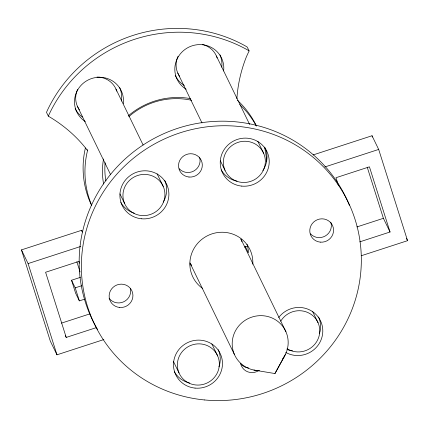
<?xml version="1.0" encoding="UTF-8"?>
<svg xmlns="http://www.w3.org/2000/svg" width="429" height="429" viewBox="0 0 429 429"><rect width="100%" height="100%" fill="white"/><g stroke="black" fill="none" stroke-linecap="round" stroke-linejoin="round"><path stroke-width="0.64" d="M87.049 149.496L87.575 150.584L87.232 151.786A91.49 88.814 -25.9 0 0 91.742 205.427M87.575 150.584C76.989 136.615 63.465 125.021 48.359 116.184L48.927 114.779A140.755 136.637 -25.9 0 1 247.742 50.048L249.104 50.917L246.477 56.601A140.755 136.637 -25.9 0 0 236.888 98.761M253.952 370.066L274.951 373.552L285.585 354.107M274.951 373.552L284.212 356.681M103.856 339.554L56.971 354.821L50.322 341.135L21.45 249.893L81.644 230.293L82.513 232.078M313.106 154.933L372.029 135.746L378.678 149.437L407.55 240.68L361.293 255.738M21.45 249.893L28.094 263.578L80.69 246.455M324.817 166.972L378.678 149.437M84.438 299.222L79.354 300.879L75.66 293.275L71.536 280.239L80.432 277.343M71.536 280.239L75.225 287.843L81.58 285.773M189.929 264.875L191.2 264.462M244.578 247.083L247.758 246.048M61.465 323.128L89.859 313.883M356.901 226.941L383.403 218.313L390.047 231.998L359.765 241.859M65.353 335.644L66.222 337.43L96.509 327.568M406.392 238.299L407.55 240.68M249.104 50.917L247.26 47.115L245.897 46.246A140.755 136.637 -25.9 0 0 47.083 110.977L46.514 112.382L48.359 116.184M216.393 55.99L249.651 124.485M257.824 141.313L263.658 153.325A21.112 20.495 -25.9 0 1 241.838 182.384A21.112 20.495 -25.9 0 1 227.552 149.887A21.112 20.495 -25.9 0 1 263.658 153.325M312.532 311.368L318.077 322.785M177.778 73.075L201.995 122.941M220.372 160.795L225.043 170.41M245.173 246.192L248.375 252.788L248.289 250.557A31.671 30.743 -25.9 0 0 247.018 244.246M285.929 331.746L240.878 238.974A28.153 27.327 -25.9 0 1 241.886 241.65M115.98 89.13L143.114 145.013M157.116 173.852L163.245 186.47A21.112 20.495 -25.9 0 1 141.425 215.53A21.112 20.495 -25.9 0 1 127.134 183.033A21.112 20.495 -25.9 0 1 163.245 186.47M189.977 262.956L234.438 354.52M211.829 343.908L217.664 355.925A21.112 20.495 -25.9 0 1 195.844 384.985A21.112 20.495 -25.9 0 1 181.558 352.488A21.112 20.495 -25.9 0 1 217.664 355.925M77.365 106.215L110.623 174.71M119.959 193.935L124.63 203.55M173.504 361.593L179.049 373.01M372.029 135.746L372.436 137.023M390.047 231.998L369.428 166.827L335.982 177.713L338.411 185.382M367.229 167.197L383.403 218.313M81.644 230.293L82.046 231.563M79.644 263.288L79.038 261.368L45.597 272.259L66.222 337.43M76.839 261.738L80.073 271.965M75.225 287.843L79.354 300.879M28.094 263.578L56.971 354.821M203.872 44.873A21.112 20.495 -25.9 0 1 217.149 58.001M179.606 76.351A21.112 20.495 -25.9 0 1 177.215 58.323M177.402 57.813A21.112 20.495 -25.9 0 1 178.035 56.306M202.295 44.45A21.112 20.495 -25.9 0 1 203.351 44.718M280.743 321.165A21.112 20.495 -25.9 0 1 309.851 313.567A21.112 20.495 -25.9 0 1 316.404 342.106A21.112 20.495 -25.9 0 1 287.071 348.707M259.175 370.618A28.153 27.327 -25.9 0 1 232.979 337.269A28.153 27.327 -25.9 0 1 272.131 318.012A28.153 27.327 -25.9 0 1 282.582 359.105M191.586 265.76A28.153 27.327 -25.9 0 1 190.133 263.299M97.522 329.429A140.755 136.637 -25.9 0 1 158.671 136.079A140.755 136.637 -25.9 0 1 349.372 205.26M265.036 147.646A24.63 23.911 -25.9 0 1 262.848 170.544M237.055 181.177A24.63 23.911 -25.9 0 1 221.112 169.809M130.486 288.744A11.964 11.615 -25.9 0 1 123.488 301.898A11.964 11.615 -25.9 0 1 109.084 298.214M199.571 157.143A11.964 11.615 -25.9 0 1 193.994 170.914A11.964 11.615 -25.9 0 1 179.242 168.731M330.829 222.238A11.964 11.615 -25.9 0 1 325.252 236.009A11.964 11.615 -25.9 0 1 310.499 233.832M164.709 180.309A24.63 23.911 -25.9 0 1 163.213 202.123M134.266 213.208A24.63 23.911 -25.9 0 1 120.79 202.472M202.456 288.336A31.671 30.743 -25.9 0 1 208.07 235.441A31.671 30.743 -25.9 0 1 252.799 264.205M105.909 180.92A70.377 68.318 -25.9 0 1 105.126 162.693M128.786 116.672A70.377 68.318 -25.9 0 1 191.704 100.295M218.291 349.635A24.63 23.911 -25.9 0 1 218.946 366.843M189.688 383.033A24.63 23.911 -25.9 0 1 174.367 371.798M278.705 317.524A24.63 23.911 -25.9 0 1 312.307 311.449A24.63 23.911 -25.9 0 1 318.881 344.074A24.63 23.911 -25.9 0 1 285.735 352.429M318.613 316.972A24.63 23.911 -25.9 0 1 319.471 333.574M292.524 350.809A24.63 23.911 -25.9 0 1 286.969 349.458M259.132 370.324A11.964 11.615 -25.9 0 1 240.61 363.454M248.648 367.991A11.964 11.615 -25.9 0 1 240.342 363.309M186.197 89.248A24.63 23.911 -25.9 0 1 176.904 59.427A24.63 23.911 -25.9 0 1 205.797 45.308A24.63 23.911 -25.9 0 1 223.627 70.957M103.593 183.987A73.895 71.734 -25.9 0 1 103.534 158.939M128.561 115.578A73.895 71.734 -25.9 0 1 190.417 98.584M119.664 87.537A24.63 23.911 -25.9 0 1 121.273 101.067M82.443 117.074A24.63 23.911 -25.9 0 1 75.145 108.596M219.986 54.874A24.63 23.911 -25.9 0 1 221.782 67.155M184.347 85.446A24.63 23.911 -25.9 0 1 175.193 75.37M264.489 147.093A91.49 88.814 -25.9 0 1 266.715 161.551M239.795 104.558A91.49 88.814 -25.9 0 1 256.381 126.067M85.333 121.579A24.63 23.911 -25.9 0 1 76.759 91.704A24.63 23.911 -25.9 0 1 105.679 78.019A24.63 23.911 -25.9 0 1 123.305 103.62M91.527 205.255A91.49 88.814 -25.9 0 1 85.387 147.984M237.462 100.3A91.49 88.814 -25.9 0 1 256.36 125.81M96.986 77.059A21.112 20.495 -25.9 0 1 116.736 91.141M79.499 109.926A21.112 20.495 -25.9 0 1 77.622 89.447M241.795 186.111A24.63 23.911 -25.9 0 0 267.251 152.209A24.63 23.911 -25.9 0 0 225.123 148.198A24.63 23.911 -25.9 0 0 241.795 186.111M204.628 399.962A140.755 136.637 -25.9 0 0 350.075 206.231A140.755 136.637 -25.9 0 0 109.357 183.312A140.755 136.637 -25.9 0 0 204.628 399.962M195.056 388.1A24.63 23.911 -25.9 0 0 220.506 354.198A24.63 23.911 -25.9 0 0 178.384 350.187A24.63 23.911 -25.9 0 0 195.056 388.1M188.996 177.032A11.964 11.615 -25.9 0 0 201.357 160.569A11.964 11.615 -25.9 0 0 180.899 158.617A11.964 11.615 -25.9 0 0 188.996 177.032M119.605 307.459A11.964 11.615 -25.9 0 0 131.971 290.991A11.964 11.615 -25.9 0 0 111.508 289.044A11.964 11.615 -25.9 0 0 119.605 307.459M320.254 242.133A11.964 11.615 -25.9 0 0 332.614 225.665A11.964 11.615 -25.9 0 0 312.156 223.718A11.964 11.615 -25.9 0 0 320.254 242.133M141.473 218.774A24.63 23.911 -25.9 0 0 166.924 184.872A24.63 23.911 -25.9 0 0 124.801 180.861A24.63 23.911 -25.9 0 0 141.473 218.774"/></g></svg>
